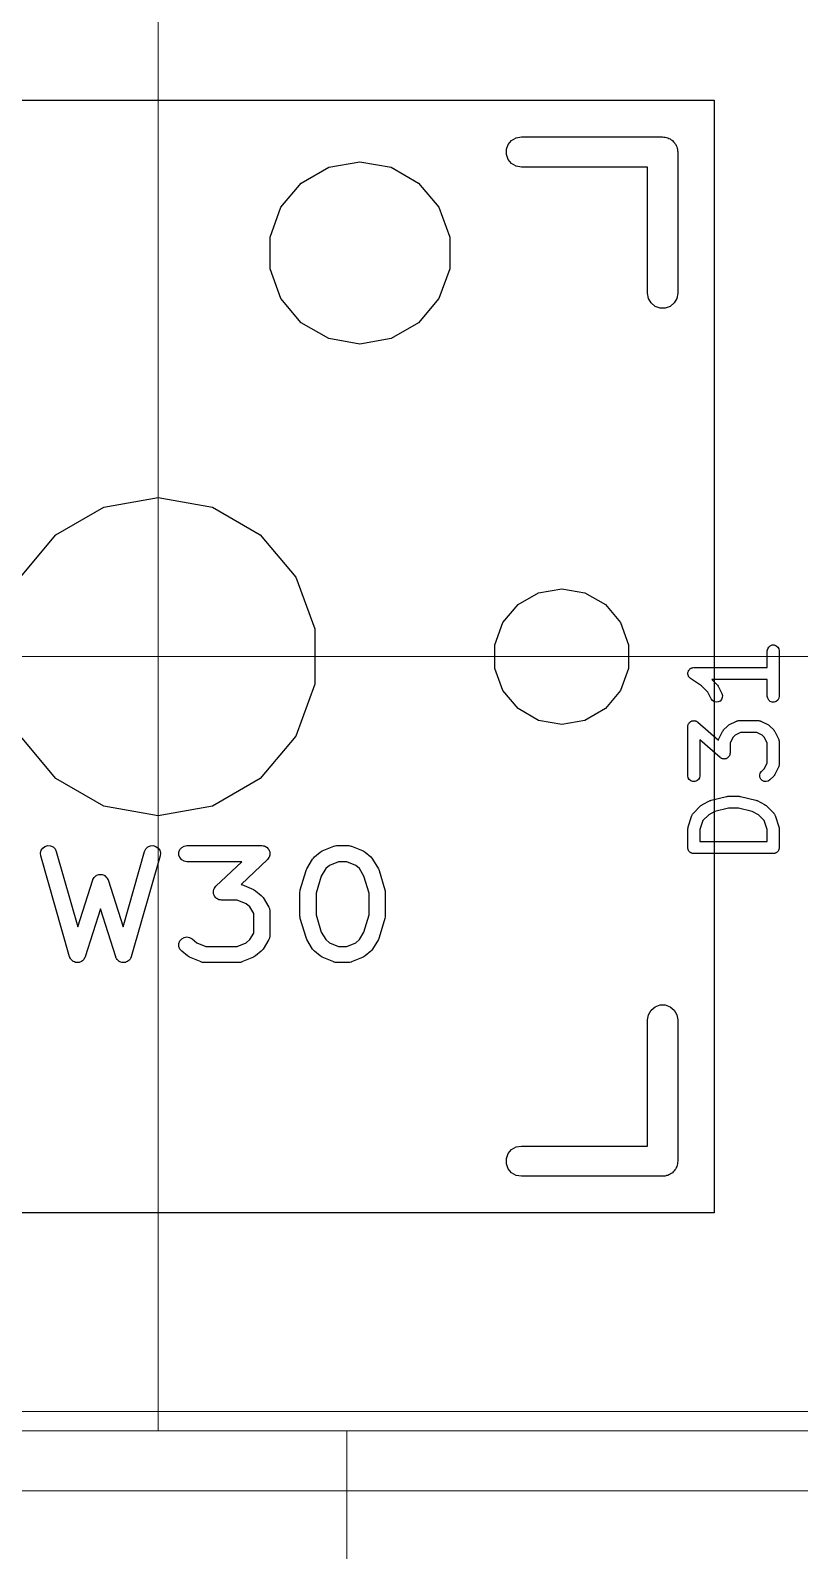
# Model space of a CAD drawing. Header units: millimetres. Extents: x 24 to 200, y 24 to 188.
# Drawn here: x 61.42 to 71.1, y 68.38 to 87.5 of the extents above; entities that cross this region are included whole.
import ezdxf

# ---------------------------------------------------------------- set-up
doc = ezdxf.new("R2010")
doc.units = ezdxf.units.MM
for name, color, linetype in [('3_SwitchPlate', 6, 'Continuous'), ('5_左天板', 1, 'Continuous'), ('7_PCBサンプル', 7, 'Continuous')]:
    doc.layers.add(name, color=color, linetype=linetype)
doc.layers.add('補助線', color=4, linetype='Continuous', lineweight=5, transparency=0.5)

# ---------------------------------------------------------------- blocks, each defined once
blk = doc.blocks.new('hhskb2-F.SilkS')
at = {"layer": '7_PCBサンプル'}
for p, q in [((54.3844, -100.617), (54.407, -100.555)), ((54.3844, -100.683), (54.3844, -100.617)), ((54.407, -100.555), (54.4495, -100.504)), ((54.4495, -100.504), (54.5068, -100.471)), ((54.5068, -100.471), (54.572, -100.459)), ((54.572, -100.459), (56.35, -100.459)), ((56.35, -100.459), (56.3664, -100.462)), ((56.3664, -100.462), (56.3831, -100.462)), ((56.3831, -100.462), (56.3987, -100.468)), ((56.3987, -100.468), (56.4152, -100.471)), ((56.4152, -100.471), (56.4296, -100.479)), ((56.4296, -100.479), (56.4452, -100.485)), ((56.4452, -100.485), (56.458, -100.496)), ((56.458, -100.496), (56.4725, -100.504)), ((56.4725, -100.504), (56.4832, -100.517)), ((56.4832, -100.517), (56.4959, -100.528)), ((56.4959, -100.528), (56.5043, -100.542)), ((56.5043, -100.542), (56.515, -100.555)), ((56.515, -100.555), (56.5207, -100.57)), ((56.5207, -100.57), (56.529, -100.585)), ((56.529, -100.585), (56.5319, -100.601)), ((56.5319, -100.601), (56.5376, -100.617)), ((56.5376, -100.617), (56.5376, -100.634)), ((52.1476, -100.842), (52.54, -100.773)), ((52.54, -100.773), (52.9324, -100.842)), ((54.407, -100.745), (54.3844, -100.683)), ((54.4495, -100.796), (54.407, -100.745)), ((54.5068, -100.829), (54.4495, -100.796)), ((56.5376, -100.634), (56.5405, -100.65)), ((56.5405, -100.65), (56.5405, -102.428)), ((51.8025, -101.041), (52.1476, -100.842)), ((52.9324, -100.842), (53.2775, -101.041)), ((54.572, -100.84), (54.5068, -100.829)), ((56.1595, -100.84), (54.572, -100.84)), ((56.1595, -102.428), (56.1595, -100.84)), ((51.5464, -101.346), (51.8025, -101.041)), ((53.2775, -101.041), (53.5336, -101.346)), ((51.4101, -101.721), (51.5464, -101.346)), ((53.5336, -101.346), (53.6699, -101.721)), ((51.4101, -102.119), (51.4101, -101.721)), ((53.6699, -101.721), (53.6699, -102.119)), ((51.5464, -102.494), (51.4101, -102.119)), ((53.6699, -102.119), (53.5336, -102.494)), ((51.8025, -102.799), (51.5464, -102.494)), ((53.5336, -102.494), (53.2775, -102.799)), ((56.171, -102.493), (56.1595, -102.428)), ((56.2041, -102.55), (56.171, -102.493)), ((56.529, -102.493), (56.4959, -102.55)), ((56.5405, -102.428), (56.529, -102.493)), ((56.2547, -102.593), (56.2041, -102.55)), ((56.3169, -102.616), (56.2547, -102.593)), ((56.3831, -102.616), (56.3169, -102.616)), ((56.4452, -102.593), (56.3831, -102.616)), ((56.4959, -102.55), (56.4452, -102.593)), ((52.1476, -102.998), (51.8025, -102.799)), ((53.2775, -102.799), (52.9324, -102.998)), ((52.54, -103.067), (52.1476, -102.998)), ((52.9324, -102.998), (52.54, -103.067)), ((49.3154, -105.119), (50, -104.998)), ((50, -104.998), (50.6846, -105.119)), ((48.7134, -105.467), (49.3154, -105.119)), ((50.6846, -105.119), (51.2865, -105.467)), ((48.2666, -105.999), (48.7134, -105.467)), ((51.2865, -105.467), (51.7334, -105.999)), ((51.7334, -105.999), (51.9711, -106.652)), ((54.7879, -106.197), (55.08, -106.146)), ((55.08, -106.146), (55.3721, -106.197)), ((54.3403, -106.573), (54.531, -106.346)), ((54.531, -106.346), (54.7879, -106.197)), ((55.3721, -106.197), (55.629, -106.346)), ((55.629, -106.346), (55.8197, -106.573)), ((51.9711, -106.652), (51.9711, -107.348)), ((54.2388, -106.852), (54.3403, -106.573)), ((55.8197, -106.573), (55.9212, -106.852)), ((54.2388, -107.148), (54.2388, -106.852)), ((55.9212, -106.852), (55.9212, -107.148)), ((57.6674, -106.928), (57.6719, -106.902)), ((57.6674, -107.139), (57.6674, -106.928)), ((57.6719, -106.902), (57.6849, -106.88)), ((57.6849, -106.88), (57.7049, -106.863)), ((57.7049, -106.863), (57.7294, -106.854)), ((57.7294, -106.854), (57.7554, -106.854)), ((57.7554, -106.854), (57.7799, -106.863)), ((57.7799, -106.863), (57.7998, -106.88)), ((57.7998, -106.88), (57.8129, -106.902)), ((57.8129, -106.902), (57.8174, -106.928)), ((57.8174, -106.928), (57.8174, -107.5)), ((54.3403, -107.427), (54.2388, -107.148)), ((55.9212, -107.148), (55.8197, -107.427)), ((56.6675, -107.209), (56.6685, -107.205)), ((56.6685, -107.218), (56.6675, -107.209)), ((56.6685, -107.201), (56.6716, -107.192)), ((56.6685, -107.205), (56.6685, -107.201)), ((56.6685, -107.227), (56.6685, -107.218)), ((56.6699, -107.231), (56.6685, -107.227)), ((56.6704, -107.235), (56.6699, -107.231)), ((56.6744, -107.243), (56.6704, -107.235)), ((56.6716, -107.192), (56.6737, -107.184)), ((56.6737, -107.184), (56.676, -107.18)), ((56.6774, -107.251), (56.6744, -107.243)), ((56.676, -107.18), (56.6774, -107.176)), ((56.6774, -107.176), (56.6832, -107.169)), ((56.6801, -107.254), (56.6774, -107.251)), ((56.6819, -107.258), (56.6801, -107.254)), ((56.6884, -107.264), (56.6819, -107.258)), ((56.6832, -107.169), (56.6881, -107.162)), ((56.6881, -107.162), (56.6915, -107.16)), ((56.6942, -107.271), (56.6884, -107.264)), ((56.6915, -107.16), (56.6942, -107.156)), ((56.6942, -107.156), (56.7019, -107.152)), ((56.6978, -107.273), (56.6942, -107.271)), ((56.7008, -107.276), (56.6978, -107.273)), ((56.8375, -107.367), (56.7008, -107.276)), ((56.7019, -107.152), (56.7091, -107.147)), ((56.7091, -107.147), (56.7131, -107.145)), ((56.7131, -107.145), (56.7167, -107.143)), ((56.7167, -107.143), (56.7255, -107.142)), ((56.7255, -107.142), (56.7341, -107.139)), ((56.7341, -107.139), (56.7383, -107.14)), ((56.7383, -107.14), (56.7424, -107.139)), ((56.7424, -107.139), (57.6674, -107.139)), ((57.6674, -107.289), (56.9711, -107.289)), ((56.9711, -107.289), (57.0335, -107.351)), ((57.6674, -107.5), (57.6674, -107.289)), ((51.9711, -107.348), (51.7334, -108.001)), ((54.531, -107.654), (54.3403, -107.427)), ((55.8197, -107.427), (55.629, -107.654)), ((56.9188, -107.449), (56.8375, -107.367)), ((56.961, -107.533), (56.9188, -107.449)), ((57.0335, -107.351), (57.0404, -107.361)), ((57.0404, -107.361), (57.0476, -107.371)), ((57.0476, -107.371), (57.0952, -107.466)), ((57.0952, -107.466), (57.1026, -107.491)), ((57.1026, -107.491), (57.101, -107.517)), ((57.6719, -107.525), (57.6674, -107.5)), ((57.8174, -107.5), (57.8129, -107.525)), ((54.7879, -107.803), (54.531, -107.654)), ((55.629, -107.654), (55.3721, -107.803)), ((56.9765, -107.554), (56.961, -107.533)), ((56.9983, -107.568), (56.9765, -107.554)), ((57.0236, -107.574), (56.9983, -107.568)), ((57.0495, -107.571), (57.0236, -107.574)), ((57.0728, -107.56), (57.0495, -107.571)), ((57.0907, -107.541), (57.0728, -107.56)), ((57.101, -107.517), (57.0907, -107.541)), ((57.6849, -107.548), (57.6719, -107.525)), ((57.7049, -107.564), (57.6849, -107.548)), ((57.7294, -107.573), (57.7049, -107.564)), ((57.7554, -107.573), (57.7294, -107.573)), ((57.7799, -107.564), (57.7554, -107.573)), ((57.7998, -107.548), (57.7799, -107.564)), ((57.8129, -107.525), (57.7998, -107.548)), ((55.08, -107.854), (54.7879, -107.803)), ((55.3721, -107.803), (55.08, -107.854)), ((56.6674, -107.88), (56.6687, -107.873)), ((56.6674, -108.5), (56.6674, -107.88)), ((56.6687, -107.873), (56.6688, -107.866)), ((56.6688, -107.866), (56.6709, -107.861)), ((56.6709, -107.861), (56.6719, -107.855)), ((56.6719, -107.855), (56.6756, -107.848)), ((56.6756, -107.848), (56.6782, -107.842)), ((56.6782, -107.842), (56.682, -107.837)), ((56.682, -107.837), (56.6849, -107.832)), ((56.6849, -107.832), (56.6905, -107.828)), ((56.6905, -107.828), (56.6954, -107.822)), ((56.6954, -107.822), (56.7004, -107.819)), ((56.7004, -107.819), (56.7049, -107.816)), ((56.7049, -107.816), (56.7118, -107.813)), ((56.7118, -107.813), (56.7182, -107.809)), ((56.7182, -107.809), (56.7239, -107.809)), ((56.7239, -107.809), (56.7294, -107.807)), ((56.7294, -107.807), (56.7367, -107.807)), ((56.7367, -107.807), (56.7439, -107.805)), ((56.7439, -107.805), (56.7496, -107.807)), ((56.7496, -107.807), (56.7554, -107.807)), ((56.7554, -107.807), (56.7623, -107.809)), ((56.7623, -107.809), (56.7695, -107.811)), ((56.7695, -107.811), (56.7744, -107.814)), ((56.7744, -107.814), (56.7799, -107.816)), ((56.7799, -107.816), (56.7855, -107.82)), ((56.7855, -107.82), (56.7918, -107.824)), ((56.7918, -107.824), (57.0518, -108.052)), ((57.1179, -107.923), (57.1655, -107.875)), ((57.1655, -107.875), (57.1754, -107.868)), ((57.1754, -107.868), (57.185, -107.861)), ((57.185, -107.861), (57.2803, -107.813)), ((57.2803, -107.813), (57.2844, -107.812)), ((57.2844, -107.812), (57.2882, -107.81)), ((57.2882, -107.81), (57.2968, -107.808)), ((57.2968, -107.808), (57.3052, -107.806)), ((57.3052, -107.806), (57.3096, -107.806)), ((57.3096, -107.806), (57.3138, -107.805)), ((57.3138, -107.805), (57.5519, -107.805)), ((57.5519, -107.805), (57.5562, -107.806)), ((57.5562, -107.806), (57.5605, -107.806)), ((57.5605, -107.806), (57.5689, -107.808)), ((57.5689, -107.808), (57.5776, -107.81)), ((57.5776, -107.81), (57.5813, -107.812)), ((57.5813, -107.812), (57.5854, -107.813)), ((57.5854, -107.813), (57.6807, -107.861)), ((57.6807, -107.861), (57.6903, -107.868)), ((57.6903, -107.868), (57.7002, -107.875)), ((57.7002, -107.875), (57.7478, -107.923)), ((48.7134, -108.533), (48.2666, -108.001)), ((51.7334, -108.001), (51.2865, -108.533)), ((57.0739, -108.27), (56.8174, -108.046)), ((56.8174, -108.046), (56.8174, -108.5)), ((57.0518, -108.052), (57.0529, -108.045)), ((57.0529, -108.045), (57.055, -108.042)), ((57.055, -108.042), (57.0563, -108.037)), ((57.0563, -108.037), (57.1039, -107.942)), ((57.1039, -107.942), (57.111, -107.933)), ((57.111, -107.933), (57.1179, -107.923)), ((57.2326, -108.02), (57.1983, -108.089)), ((57.263, -107.99), (57.2326, -108.02)), ((57.3315, -107.955), (57.263, -107.99)), ((57.5342, -107.955), (57.3315, -107.955)), ((57.6027, -107.99), (57.5342, -107.955)), ((57.6331, -108.02), (57.6027, -107.99)), ((57.6674, -108.089), (57.6331, -108.02)), ((57.7478, -107.923), (57.7547, -107.933)), ((57.7547, -107.933), (57.7618, -107.942)), ((57.7618, -107.942), (57.8095, -108.037)), ((57.8095, -108.037), (57.8107, -108.042)), ((57.8107, -108.042), (57.8129, -108.045)), ((57.8129, -108.045), (57.8144, -108.054)), ((57.8144, -108.054), (57.8169, -108.062)), ((57.8169, -108.062), (57.8166, -108.067)), ((57.8166, -108.067), (57.8174, -108.071)), ((57.8174, -108.071), (57.8174, -108.357)), ((57.0802, -108.274), (57.0739, -108.27)), ((57.1703, -108.272), (57.1653, -108.275)), ((57.1752, -108.267), (57.1703, -108.272)), ((57.1808, -108.262), (57.1752, -108.267)), ((57.1837, -108.257), (57.1808, -108.262)), ((57.1875, -108.253), (57.1837, -108.257)), ((57.1901, -108.246), (57.1875, -108.253)), ((57.1938, -108.239), (57.1901, -108.246)), ((57.1948, -108.234), (57.1938, -108.239)), ((57.1969, -108.228), (57.1948, -108.234)), ((57.1971, -108.221), (57.1969, -108.228)), ((57.1983, -108.214), (57.1971, -108.221)), ((57.1983, -108.089), (57.1983, -108.214)), ((57.6674, -108.339), (57.6674, -108.089)), ((57.0858, -108.279), (57.0802, -108.274)), ((57.0913, -108.281), (57.0858, -108.279)), ((57.0962, -108.284), (57.0913, -108.281)), ((57.1034, -108.285), (57.0962, -108.284)), ((57.1103, -108.288), (57.1034, -108.285)), ((57.1161, -108.288), (57.1103, -108.288)), ((57.1218, -108.289), (57.1161, -108.288)), ((57.129, -108.288), (57.1218, -108.289)), ((57.1364, -108.288), (57.129, -108.288)), ((57.1418, -108.286), (57.1364, -108.288)), ((57.1475, -108.285), (57.1418, -108.286)), ((57.1539, -108.281), (57.1475, -108.285)), ((57.1608, -108.279), (57.1539, -108.281)), ((57.1653, -108.275), (57.1608, -108.279)), ((57.5792, -108.468), (57.5941, -108.446)), ((57.5941, -108.446), (57.6331, -108.407)), ((57.6331, -108.407), (57.6674, -108.339)), ((57.8095, -108.39), (57.7618, -108.485)), ((57.8107, -108.386), (57.8095, -108.39)), ((57.8129, -108.382), (57.8107, -108.386)), ((57.8144, -108.374), (57.8129, -108.382)), ((57.8169, -108.365), (57.8144, -108.374)), ((57.8174, -108.357), (57.8166, -108.361)), ((57.8166, -108.361), (57.8169, -108.365)), ((49.3154, -108.881), (48.7134, -108.533)), ((51.2865, -108.533), (50.6846, -108.881)), ((56.6719, -108.525), (56.6674, -108.5)), ((56.6849, -108.548), (56.6719, -108.525)), ((56.7049, -108.564), (56.6849, -108.548)), ((56.7294, -108.573), (56.7049, -108.564)), ((56.7554, -108.573), (56.7294, -108.573)), ((56.7799, -108.564), (56.7554, -108.573)), ((56.7998, -108.548), (56.7799, -108.564)), ((56.8129, -108.525), (56.7998, -108.548)), ((56.8174, -108.5), (56.8129, -108.525)), ((57.5724, -108.493), (57.5792, -108.468)), ((57.5747, -108.519), (57.5724, -108.493)), ((57.5857, -108.543), (57.5747, -108.519)), ((57.6041, -108.561), (57.5857, -108.543)), ((57.6277, -108.572), (57.6041, -108.561)), ((57.6537, -108.574), (57.6277, -108.572)), ((57.6788, -108.567), (57.6537, -108.574)), ((57.7002, -108.553), (57.6788, -108.567)), ((57.7478, -108.505), (57.7002, -108.553)), ((57.7547, -108.495), (57.7478, -108.505)), ((57.7618, -108.485), (57.7547, -108.495)), ((56.8517, -108.861), (56.9469, -108.813)), ((56.9469, -108.813), (56.9548, -108.811)), ((56.9548, -108.811), (56.9623, -108.808)), ((56.9623, -108.808), (57.1528, -108.76)), ((57.1528, -108.76), (57.1619, -108.759)), ((57.1619, -108.759), (57.171, -108.758)), ((57.171, -108.758), (57.3138, -108.758)), ((57.3138, -108.758), (57.3228, -108.759)), ((57.3228, -108.759), (57.332, -108.76)), ((57.332, -108.76), (57.5225, -108.808)), ((57.5225, -108.808), (57.53, -108.811)), ((57.53, -108.811), (57.5378, -108.813)), ((57.5378, -108.813), (57.6331, -108.861)), ((50, -109.002), (49.3154, -108.881)), ((50.6846, -108.881), (50, -109.002)), ((56.6712, -109.142), (56.7188, -109)), ((56.7188, -109), (56.7209, -108.996)), ((56.7209, -108.996), (56.722, -108.992)), ((56.722, -108.992), (56.7271, -108.984)), ((56.7271, -108.984), (56.7313, -108.977)), ((56.7313, -108.977), (56.7345, -108.974)), ((56.7345, -108.974), (56.737, -108.97)), ((56.737, -108.97), (56.8322, -108.875)), ((56.8322, -108.875), (56.8421, -108.868)), ((56.8421, -108.868), (56.8517, -108.861)), ((56.9297, -108.99), (56.8556, -109.064)), ((57.0067, -108.951), (56.9297, -108.99)), ((57.1802, -108.908), (57.0067, -108.951)), ((57.3046, -108.908), (57.1802, -108.908)), ((57.4781, -108.951), (57.3046, -108.908)), ((57.5551, -108.99), (57.4781, -108.951)), ((57.6292, -109.064), (57.5551, -108.99)), ((57.6331, -108.861), (57.6427, -108.868)), ((57.6427, -108.868), (57.6526, -108.875)), ((57.6526, -108.875), (57.7478, -108.97)), ((57.7478, -108.97), (57.7503, -108.974)), ((57.7503, -108.974), (57.7535, -108.977)), ((57.7535, -108.977), (57.7577, -108.984)), ((57.7577, -108.984), (57.7627, -108.992)), ((57.7627, -108.992), (57.7639, -108.996)), ((57.7639, -108.996), (57.7659, -109)), ((57.7659, -109), (57.8135, -109.142)), ((56.6674, -109.166), (56.6695, -109.154)), ((56.6674, -109.404), (56.6674, -109.166)), ((56.6695, -109.154), (56.6712, -109.142)), ((56.8556, -109.064), (56.8174, -109.178)), ((56.8174, -109.178), (56.8174, -109.329)), ((57.6674, -109.178), (57.6292, -109.064)), ((57.6674, -109.329), (57.6674, -109.178)), ((57.8135, -109.142), (57.8153, -109.154)), ((57.8153, -109.154), (57.8174, -109.166)), ((57.8174, -109.166), (57.8174, -109.404)), ((48.5284, -109.438), (48.5481, -109.409)), ((48.5481, -109.409), (48.5767, -109.388)), ((48.5767, -109.388), (48.6106, -109.378)), ((48.6106, -109.378), (48.6458, -109.381)), ((48.6458, -109.381), (48.678, -109.395)), ((48.678, -109.395), (48.7034, -109.42)), ((48.7034, -109.42), (48.7188, -109.452)), ((49.8297, -109.452), (49.8452, -109.42)), ((49.8452, -109.42), (49.8705, -109.395)), ((49.8705, -109.395), (49.9028, -109.381)), ((49.9028, -109.381), (49.938, -109.378)), ((49.938, -109.378), (49.9719, -109.388)), ((49.9719, -109.388), (50.0004, -109.409)), ((50.0004, -109.409), (50.0202, -109.438)), ((50.2749, -109.429), (50.2976, -109.402)), ((50.2976, -109.402), (50.3281, -109.384)), ((50.3281, -109.384), (50.3629, -109.378)), ((50.3629, -109.378), (51.3063, -109.378)), ((51.3063, -109.378), (51.3206, -109.38)), ((51.3206, -109.38), (51.335, -109.382)), ((51.335, -109.382), (51.3379, -109.383)), ((51.3379, -109.383), (51.341, -109.384)), ((51.341, -109.384), (51.3536, -109.391)), ((51.3536, -109.391), (51.3666, -109.398)), ((51.3666, -109.398), (51.3688, -109.4)), ((51.3688, -109.4), (51.3716, -109.402)), ((51.3716, -109.402), (51.3809, -109.413)), ((51.3809, -109.413), (51.3909, -109.423)), ((52.0655, -109.446), (52.2106, -109.386)), ((52.2106, -109.386), (52.2129, -109.385)), ((52.2129, -109.385), (52.215, -109.384)), ((52.215, -109.384), (52.2301, -109.381)), ((52.2301, -109.381), (52.2451, -109.378)), ((52.2451, -109.378), (52.2474, -109.378)), ((52.2474, -109.378), (52.2497, -109.378)), ((52.2497, -109.378), (52.3949, -109.378)), ((52.3949, -109.378), (52.3972, -109.378)), ((52.3972, -109.378), (52.3995, -109.378)), ((52.3995, -109.378), (52.4145, -109.381)), ((52.4145, -109.381), (52.4296, -109.384)), ((52.4296, -109.384), (52.4316, -109.385)), ((52.4316, -109.385), (52.4339, -109.386)), ((52.4339, -109.386), (52.5791, -109.446)), ((56.6685, -109.411), (56.6674, -109.404)), ((56.6685, -109.417), (56.6685, -109.411)), ((56.6708, -109.423), (56.6685, -109.417)), ((56.8174, -109.329), (57.6674, -109.329)), ((57.8162, -109.417), (57.814, -109.423)), ((57.8174, -109.404), (57.8162, -109.411)), ((57.8162, -109.411), (57.8162, -109.417)), ((48.5198, -109.472), (48.5284, -109.438)), ((48.5235, -109.507), (48.5198, -109.472)), ((48.8863, -110.777), (48.5235, -109.507)), ((48.7188, -109.452), (48.9895, -110.399)), ((49.5591, -110.399), (49.8297, -109.452)), ((50.0251, -109.507), (49.6623, -110.777)), ((50.0202, -109.438), (50.0288, -109.472)), ((50.0288, -109.472), (50.0251, -109.507)), ((50.2628, -109.462), (50.2749, -109.429)), ((50.2628, -109.497), (50.2628, -109.462)), ((50.2749, -109.53), (50.2628, -109.497)), ((50.2976, -109.557), (50.2749, -109.53)), ((50.3281, -109.575), (50.2976, -109.557)), ((50.3629, -109.581), (50.3281, -109.575)), ((51.0523, -109.581), (50.3629, -109.581)), ((50.7282, -109.89), (51.0523, -109.581)), ((51.3764, -109.553), (51.0466, -109.867)), ((51.385, -109.541), (51.3764, -109.553)), ((51.3943, -109.53), (51.385, -109.541)), ((51.3909, -109.423), (51.3922, -109.426)), ((51.3922, -109.426), (51.3943, -109.429)), ((51.3943, -109.429), (51.3992, -109.442)), ((51.3954, -109.527), (51.3943, -109.53)), ((51.3973, -109.525), (51.3954, -109.527)), ((51.4014, -109.511), (51.3973, -109.525)), ((51.3992, -109.442), (51.405, -109.456)), ((51.4063, -109.497), (51.4014, -109.511)), ((51.405, -109.456), (51.4052, -109.459)), ((51.4052, -109.459), (51.4063, -109.462)), ((51.4063, -109.462), (51.4063, -109.476)), ((51.4063, -109.476), (51.4073, -109.491)), ((51.4073, -109.491), (51.4063, -109.494)), ((51.4063, -109.494), (51.4063, -109.497)), ((51.8723, -109.669), (51.9449, -109.548)), ((51.9449, -109.548), (51.956, -109.535)), ((51.956, -109.535), (51.967, -109.522)), ((51.967, -109.522), (52.0395, -109.462)), ((52.0395, -109.462), (52.0527, -109.454)), ((52.0527, -109.454), (52.0655, -109.446)), ((52.27, -109.581), (52.1578, -109.628)), ((52.3745, -109.581), (52.27, -109.581)), ((52.4868, -109.628), (52.3745, -109.581)), ((52.5791, -109.446), (52.5919, -109.454)), ((52.5919, -109.454), (52.605, -109.462)), ((52.605, -109.462), (52.6776, -109.522)), ((52.6776, -109.522), (52.6886, -109.535)), ((52.6886, -109.535), (52.6997, -109.548)), ((52.6997, -109.548), (52.7723, -109.669)), ((56.6719, -109.43), (56.6708, -109.423)), ((56.6752, -109.436), (56.6719, -109.43)), ((56.6774, -109.442), (56.6752, -109.436)), ((56.6816, -109.447), (56.6774, -109.442)), ((56.6849, -109.452), (56.6816, -109.447)), ((56.69, -109.457), (56.6849, -109.452)), ((56.6942, -109.462), (56.69, -109.457)), ((56.6999, -109.465), (56.6942, -109.462)), ((56.7049, -109.469), (56.6999, -109.465)), ((56.711, -109.471), (56.7049, -109.469)), ((56.7167, -109.475), (56.711, -109.471)), ((56.7232, -109.476), (56.7167, -109.475)), ((56.7294, -109.478), (56.7232, -109.476)), ((56.7359, -109.478), (56.7294, -109.478)), ((56.7424, -109.479), (56.7359, -109.478)), ((57.7424, -109.479), (56.7424, -109.479)), ((57.7488, -109.478), (57.7424, -109.479)), ((57.7554, -109.478), (57.7488, -109.478)), ((57.7616, -109.476), (57.7554, -109.478)), ((57.768, -109.475), (57.7616, -109.476)), ((57.7737, -109.471), (57.768, -109.475)), ((57.7799, -109.469), (57.7737, -109.471)), ((57.7849, -109.465), (57.7799, -109.469)), ((57.7906, -109.462), (57.7849, -109.465)), ((57.7948, -109.457), (57.7906, -109.462)), ((57.7998, -109.452), (57.7948, -109.457)), ((57.8031, -109.447), (57.7998, -109.452)), ((57.8073, -109.442), (57.8031, -109.447)), ((57.8096, -109.436), (57.8073, -109.442)), ((57.8129, -109.43), (57.8096, -109.436)), ((57.814, -109.423), (57.8129, -109.43)), ((49.1803, -109.804), (49.1876, -109.792)), ((49.1876, -109.792), (49.1939, -109.78)), ((49.1939, -109.78), (49.1969, -109.777)), ((49.1969, -109.777), (49.1991, -109.774)), ((49.1991, -109.774), (49.2099, -109.766)), ((49.2099, -109.766), (49.2201, -109.756)), ((49.2201, -109.756), (49.2238, -109.755)), ((49.2238, -109.755), (49.227, -109.752)), ((49.227, -109.752), (49.24, -109.748)), ((49.24, -109.748), (49.2527, -109.743)), ((49.2527, -109.743), (49.2568, -109.743)), ((49.2568, -109.743), (49.2606, -109.742)), ((49.2606, -109.742), (49.2743, -109.742)), ((49.2743, -109.742), (49.288, -109.742)), ((49.288, -109.742), (49.2918, -109.743)), ((49.2918, -109.743), (49.2959, -109.743)), ((49.2959, -109.743), (49.3085, -109.748)), ((49.3085, -109.748), (49.3216, -109.752)), ((49.3216, -109.752), (49.3248, -109.755)), ((49.3248, -109.755), (49.3285, -109.756)), ((49.3285, -109.756), (49.3387, -109.766)), ((49.3387, -109.766), (49.3495, -109.774)), ((49.3495, -109.774), (49.3516, -109.777)), ((49.3516, -109.777), (49.3546, -109.78)), ((49.3546, -109.78), (49.361, -109.792)), ((49.361, -109.792), (49.3683, -109.804)), ((51.7895, -109.934), (51.8621, -109.692)), ((51.8621, -109.692), (51.8678, -109.681)), ((51.8678, -109.681), (51.8723, -109.669)), ((52.0531, -109.763), (51.9885, -109.978)), ((52.1103, -109.668), (52.0531, -109.763)), ((52.1578, -109.628), (52.1103, -109.668)), ((52.5343, -109.668), (52.4868, -109.628)), ((52.5915, -109.763), (52.5343, -109.668)), ((52.6561, -109.978), (52.5915, -109.763)), ((52.7723, -109.669), (52.7768, -109.681)), ((52.7768, -109.681), (52.7825, -109.692)), ((52.7825, -109.692), (52.855, -109.934)), ((48.9895, -110.399), (49.1775, -109.811)), ((49.1775, -109.811), (49.1794, -109.808)), ((49.1794, -109.808), (49.1803, -109.804)), ((49.3683, -109.804), (49.3692, -109.808)), ((49.3692, -109.808), (49.3711, -109.811)), ((49.3711, -109.811), (49.5591, -110.399)), ((50.6973, -109.952), (50.6982, -109.949)), ((50.6982, -109.966), (50.6973, -109.952)), ((50.6982, -109.946), (50.7032, -109.932)), ((50.6982, -109.949), (50.6982, -109.946)), ((50.6982, -109.981), (50.6982, -109.966)), ((50.6993, -109.984), (50.6982, -109.981)), ((50.6995, -109.987), (50.6993, -109.984)), ((50.7053, -110.001), (50.6995, -109.987)), ((50.7032, -109.932), (50.7073, -109.918)), ((50.7073, -109.918), (50.7092, -109.916)), ((50.7092, -109.916), (50.7103, -109.913)), ((50.7103, -109.913), (50.7196, -109.901)), ((50.7196, -109.901), (50.7282, -109.89)), ((51.0466, -109.867), (51.0507, -109.868)), ((51.0507, -109.868), (51.0528, -109.869)), ((51.0528, -109.869), (51.0551, -109.87)), ((51.0551, -109.87), (51.2002, -109.93)), ((51.2002, -109.93), (51.213, -109.938)), ((51.213, -109.938), (51.2262, -109.946)), ((51.2262, -109.946), (51.2988, -110.006)), ((51.7853, -109.963), (51.7878, -109.949)), ((51.7853, -110.266), (51.7853, -109.963)), ((51.7878, -109.949), (51.7895, -109.934)), ((51.9885, -109.978), (51.9885, -110.251)), ((52.6561, -110.251), (52.6561, -109.978)), ((52.855, -109.934), (52.8568, -109.949)), ((52.8568, -109.949), (52.8593, -109.963)), ((52.8593, -109.963), (52.8593, -110.266)), ((49.2743, -110.176), (49.0808, -110.78)), ((49.4678, -110.78), (49.2743, -110.176)), ((50.7103, -110.014), (50.7053, -110.001)), ((50.7124, -110.017), (50.7103, -110.014)), ((50.7137, -110.02), (50.7124, -110.017)), ((50.7237, -110.03), (50.7137, -110.02)), ((50.733, -110.041), (50.7237, -110.03)), ((50.7358, -110.043), (50.733, -110.041)), ((50.738, -110.045), (50.7358, -110.043)), ((50.751, -110.052), (50.738, -110.045)), ((50.7635, -110.059), (50.751, -110.052)), ((50.7667, -110.059), (50.7635, -110.059)), ((50.7696, -110.061), (50.7667, -110.059)), ((50.784, -110.062), (50.7696, -110.061)), ((50.7983, -110.065), (50.784, -110.062)), ((50.9957, -110.065), (50.7983, -110.065)), ((51.1079, -110.112), (50.9957, -110.065)), ((51.1554, -110.151), (51.1079, -110.112)), ((51.2047, -110.233), (51.1554, -110.151)), ((51.2988, -110.006), (51.3097, -110.019)), ((51.3097, -110.019), (51.3208, -110.032)), ((51.3208, -110.032), (51.3934, -110.153)), ((51.3934, -110.153), (51.3969, -110.162)), ((51.3969, -110.162), (51.4018, -110.17)), ((51.4018, -110.17), (51.4032, -110.178)), ((51.4032, -110.178), (51.406, -110.186)), ((51.406, -110.186), (51.4062, -110.196)), ((51.2047, -110.479), (51.2047, -110.233)), ((51.4062, -110.196), (51.4079, -110.205)), ((51.4079, -110.205), (51.4079, -110.508)), ((51.7878, -110.28), (51.7853, -110.266)), ((51.7895, -110.295), (51.7878, -110.28)), ((51.8621, -110.537), (51.7895, -110.295)), ((51.9885, -110.251), (52.0531, -110.466)), ((52.5915, -110.466), (52.6561, -110.251)), ((52.855, -110.295), (52.7825, -110.537)), ((52.8568, -110.28), (52.855, -110.295)), ((52.8593, -110.266), (52.8568, -110.28)), ((50.2747, -110.578), (50.2973, -110.551)), ((50.2973, -110.551), (50.3278, -110.533)), ((50.3278, -110.533), (50.3625, -110.527)), ((50.3625, -110.527), (50.3973, -110.533)), ((50.3973, -110.533), (50.4279, -110.551)), ((50.4279, -110.551), (50.4887, -110.601)), ((51.1079, -110.601), (51.1554, -110.562)), ((51.1554, -110.562), (51.2047, -110.479)), ((51.3934, -110.56), (51.3208, -110.681)), ((51.3969, -110.551), (51.3934, -110.56)), ((51.4018, -110.542), (51.3969, -110.551)), ((51.4032, -110.534), (51.4018, -110.542)), ((51.406, -110.527), (51.4032, -110.534)), ((51.4062, -110.517), (51.406, -110.527)), ((51.4079, -110.508), (51.4062, -110.517)), ((51.8678, -110.548), (51.8621, -110.537)), ((51.8723, -110.56), (51.8678, -110.548)), ((51.9449, -110.681), (51.8723, -110.56)), ((52.0531, -110.466), (52.1103, -110.562)), ((52.1103, -110.562), (52.1578, -110.601)), ((52.4868, -110.601), (52.5343, -110.562)), ((52.5343, -110.562), (52.5915, -110.466)), ((52.7723, -110.56), (52.6997, -110.681)), ((52.7768, -110.548), (52.7723, -110.56)), ((52.7825, -110.537), (52.7768, -110.548)), ((50.2627, -110.611), (50.2747, -110.578)), ((50.2629, -110.647), (50.2627, -110.611)), ((50.275, -110.68), (50.2629, -110.647)), ((50.2978, -110.707), (50.275, -110.68)), ((50.3704, -110.767), (50.2978, -110.707)), ((50.4887, -110.601), (50.6009, -110.648)), ((50.6009, -110.648), (50.9957, -110.648)), ((50.9957, -110.648), (51.1079, -110.601)), ((51.2988, -110.707), (51.2262, -110.767)), ((51.3097, -110.694), (51.2988, -110.707)), ((51.3208, -110.681), (51.3097, -110.694)), ((51.956, -110.694), (51.9449, -110.681)), ((51.967, -110.707), (51.956, -110.694)), ((52.0395, -110.767), (51.967, -110.707)), ((52.1578, -110.601), (52.27, -110.648)), ((52.27, -110.648), (52.3745, -110.648)), ((52.3745, -110.648), (52.4868, -110.601)), ((52.6776, -110.707), (52.605, -110.767)), ((52.6886, -110.694), (52.6776, -110.707)), ((52.6997, -110.681), (52.6886, -110.694)), ((48.8888, -110.783), (48.8863, -110.777)), ((48.89, -110.788), (48.8888, -110.783)), ((48.8964, -110.798), (48.89, -110.788)), ((48.9017, -110.809), (48.8964, -110.798)), ((48.9058, -110.813), (48.9017, -110.809)), ((48.9088, -110.818), (48.9058, -110.813)), ((48.9184, -110.825), (48.9088, -110.818)), ((48.9271, -110.834), (48.9184, -110.825)), ((48.9322, -110.836), (48.9271, -110.834)), ((48.9367, -110.839), (48.9322, -110.836)), ((48.9483, -110.843), (48.9367, -110.839)), ((48.9593, -110.848), (48.9483, -110.843)), ((48.9649, -110.848), (48.9593, -110.848)), ((48.9703, -110.85), (48.9649, -110.848)), ((48.9824, -110.85), (48.9703, -110.85)), ((48.9945, -110.851), (48.9824, -110.85)), ((48.9999, -110.849), (48.9945, -110.851)), ((49.0056, -110.849), (48.9999, -110.849)), ((49.0168, -110.844), (49.0056, -110.849)), ((49.0285, -110.841), (49.0168, -110.844)), ((49.033, -110.838), (49.0285, -110.841)), ((49.0382, -110.835), (49.033, -110.838)), ((49.0472, -110.827), (49.0382, -110.835)), ((49.057, -110.82), (49.0472, -110.827)), ((49.0602, -110.816), (49.057, -110.82)), ((49.0643, -110.812), (49.0602, -110.816)), ((49.07, -110.801), (49.0643, -110.812)), ((49.0768, -110.791), (49.07, -110.801)), ((49.0781, -110.785), (49.0768, -110.791)), ((49.0808, -110.78), (49.0781, -110.785)), ((49.4704, -110.785), (49.4678, -110.78)), ((49.4718, -110.791), (49.4704, -110.785)), ((49.4786, -110.801), (49.4718, -110.791)), ((49.4842, -110.812), (49.4786, -110.801)), ((49.4884, -110.816), (49.4842, -110.812)), ((49.4916, -110.82), (49.4884, -110.816)), ((49.5014, -110.827), (49.4916, -110.82)), ((49.5103, -110.835), (49.5014, -110.827)), ((49.5156, -110.838), (49.5103, -110.835)), ((49.5201, -110.841), (49.5156, -110.838)), ((49.5318, -110.844), (49.5201, -110.841)), ((49.543, -110.849), (49.5318, -110.844)), ((49.5486, -110.849), (49.543, -110.849)), ((49.554, -110.851), (49.5486, -110.849)), ((49.5661, -110.85), (49.554, -110.851)), ((49.5783, -110.85), (49.5661, -110.85)), ((49.5836, -110.848), (49.5783, -110.85)), ((49.5892, -110.848), (49.5836, -110.848)), ((49.6003, -110.843), (49.5892, -110.848)), ((49.6119, -110.839), (49.6003, -110.843)), ((49.6163, -110.836), (49.6119, -110.839)), ((49.6215, -110.834), (49.6163, -110.836)), ((49.6302, -110.825), (49.6215, -110.834)), ((49.6398, -110.818), (49.6302, -110.825)), ((49.6428, -110.813), (49.6398, -110.818)), ((49.6468, -110.809), (49.6428, -110.813)), ((49.6521, -110.798), (49.6468, -110.809)), ((49.6586, -110.788), (49.6521, -110.798)), ((49.6598, -110.783), (49.6586, -110.788)), ((49.6623, -110.777), (49.6598, -110.783)), ((50.3836, -110.775), (50.3704, -110.767)), ((50.3964, -110.783), (50.3836, -110.775)), ((50.5415, -110.843), (50.3964, -110.783)), ((50.5438, -110.844), (50.5415, -110.843)), ((50.5458, -110.845), (50.5438, -110.844)), ((50.5609, -110.848), (50.5458, -110.845)), ((50.5759, -110.851), (50.5609, -110.848)), ((50.5783, -110.851), (50.5759, -110.851)), ((50.5806, -110.851), (50.5783, -110.851)), ((51.016, -110.851), (50.5806, -110.851)), ((51.0183, -110.851), (51.016, -110.851)), ((51.0206, -110.851), (51.0183, -110.851)), ((51.0356, -110.848), (51.0206, -110.851)), ((51.0507, -110.845), (51.0356, -110.848)), ((51.0528, -110.844), (51.0507, -110.845)), ((51.0551, -110.843), (51.0528, -110.844)), ((51.2002, -110.783), (51.0551, -110.843)), ((51.213, -110.775), (51.2002, -110.783)), ((51.2262, -110.767), (51.213, -110.775)), ((52.0527, -110.775), (52.0395, -110.767)), ((52.0655, -110.783), (52.0527, -110.775)), ((52.2106, -110.843), (52.0655, -110.783)), ((52.2129, -110.844), (52.2106, -110.843)), ((52.215, -110.845), (52.2129, -110.844)), ((52.2301, -110.848), (52.215, -110.845)), ((52.2451, -110.851), (52.2301, -110.848)), ((52.2474, -110.851), (52.2451, -110.851)), ((52.2497, -110.851), (52.2474, -110.851)), ((52.3949, -110.851), (52.2497, -110.851)), ((52.3972, -110.851), (52.3949, -110.851)), ((52.3995, -110.851), (52.3972, -110.851)), ((52.4145, -110.848), (52.3995, -110.851)), ((52.4296, -110.845), (52.4145, -110.848)), ((52.4316, -110.844), (52.4296, -110.845)), ((52.4339, -110.843), (52.4316, -110.844)), ((52.5791, -110.783), (52.4339, -110.843)), ((52.5919, -110.775), (52.5791, -110.783)), ((52.605, -110.767), (52.5919, -110.775)), ((56.1595, -111.572), (56.171, -111.507)), ((56.171, -111.507), (56.2041, -111.45)), ((56.2041, -111.45), (56.2547, -111.407)), ((56.2547, -111.407), (56.3169, -111.384)), ((56.3169, -111.384), (56.3831, -111.384)), ((56.3831, -111.384), (56.4452, -111.407)), ((56.4452, -111.407), (56.4959, -111.45)), ((56.4959, -111.45), (56.529, -111.507)), ((56.529, -111.507), (56.5405, -111.572)), ((56.1595, -113.159), (56.1595, -111.572)), ((56.5405, -111.572), (56.5405, -113.35)), ((54.407, -113.255), (54.4495, -113.204)), ((54.4495, -113.204), (54.5068, -113.171)), ((54.5068, -113.171), (54.572, -113.159)), ((54.572, -113.159), (56.1595, -113.159)), ((54.3844, -113.317), (54.407, -113.255)), ((54.3844, -113.383), (54.3844, -113.317)), ((54.407, -113.445), (54.3844, -113.383)), ((56.5207, -113.43), (56.515, -113.445)), ((56.529, -113.415), (56.5207, -113.43)), ((56.5319, -113.399), (56.529, -113.415)), ((56.5376, -113.383), (56.5319, -113.399)), ((56.5405, -113.35), (56.5376, -113.366)), ((56.5376, -113.366), (56.5376, -113.383)), ((54.4495, -113.496), (54.407, -113.445)), ((54.5068, -113.529), (54.4495, -113.496)), ((54.572, -113.54), (54.5068, -113.529)), ((56.35, -113.54), (54.572, -113.54)), ((56.3664, -113.538), (56.35, -113.54)), ((56.3831, -113.538), (56.3664, -113.538)), ((56.3987, -113.532), (56.3831, -113.538)), ((56.4152, -113.529), (56.3987, -113.532)), ((56.4296, -113.521), (56.4152, -113.529)), ((56.4452, -113.515), (56.4296, -113.521)), ((56.458, -113.504), (56.4452, -113.515)), ((56.4725, -113.496), (56.458, -113.504)), ((56.4832, -113.483), (56.4725, -113.496)), ((56.4959, -113.472), (56.4832, -113.483)), ((56.5043, -113.458), (56.4959, -113.472)), ((56.515, -113.445), (56.5043, -113.458))]:
    blk.add_line(p, q, dxfattribs=at)

msp = doc.modelspace()

# ---------------------------------------------------------------- linework, layer by layer
at = {"layer": '3_SwitchPlate'}
msp.add_lwpolyline([(56.025, 72.625), (56.025, 86.625), (70.025, 86.625), (70.025, 72.625)], close=True, dxfattribs=at)
at = {"layer": '5_左天板', "lineweight": 5, "transparency": 33554687}
msp.add_lwpolyline([(52.525, 147.125), (52.525, 69.125), (100.025, 69.125), (100.025, 50.125), (168.525, 50.125), (168.525, 147.125)], close=True, dxfattribs=at)
at = {"layer": '7_PCBサンプル', "lineweight": 5, "transparency": 33554687}
for points in [[(53.525, 70.125), (53.525, 89.125), (72.525, 89.125), (72.525, 70.125)], [(53.525, 51.125), (53.525, 70.125), (77.275, 70.125), (77.275, 51.125)]]:
    msp.add_lwpolyline(points, close=True, dxfattribs=at)
at = {"layer": '補助線'}
for p, q in [((63.025, 171.2), (63.025, 69.882)), ((45.855, 79.625), (185.21, 79.625)), ((39.522, 69.882), (186.964, 69.882)), ((65.4, 69.882), (65.4, 46))]:
    msp.add_line(p, q, dxfattribs=at)
at = {"layer": '補助線', "lineweight": 5, "transparency": 33554687}
msp.add_line((176.699, 69.125), (40.107, 69.125), dxfattribs=at)

# ---------------------------------------------------------------- block references
msp.add_blockref('hhskb2-F.SilkS', (13.025, 186.625))

doc.saveas('drawing.dxf')
